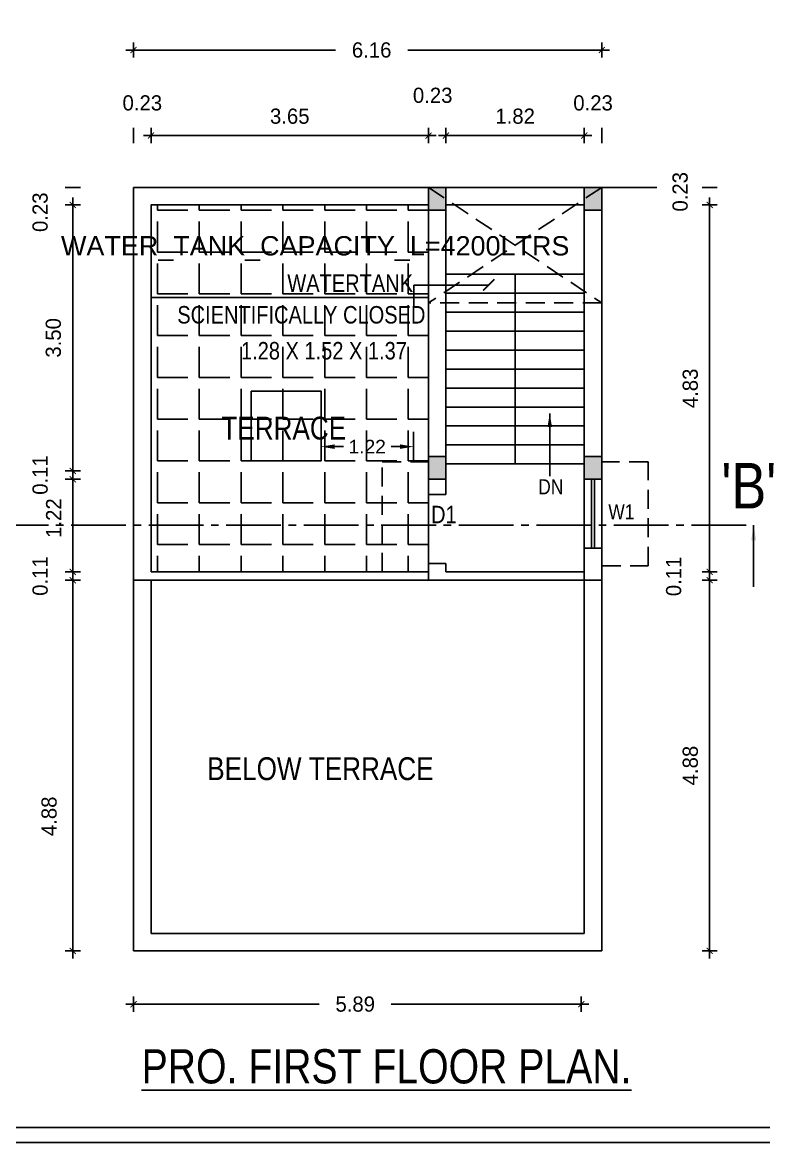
# Model space of a CAD drawing. Header units: metres. Extents: x 165 to 271, y 67 to 122.
# Drawn here: x 191.82 to 201.57, y 81.48 to 96.23 of the extents above; entities that cross this region are included whole.
import ezdxf

# ---------------------------------------------------------------- set-up
doc = ezdxf.new("R2010")
doc.units = ezdxf.units.M
doc.header["$MEASUREMENT"] = 0
doc.linetypes.add('ACAD_ISO04W100', pattern=[30, 24, -3, 0, -3])
doc.linetypes.add('DASHED2', pattern=[0.375, 0.25, -0.125])
for name, color, linetype in [('BLK_1_FLR_2_ROOF_AREA', 54, 'Continuous'), ('BLK_1_STAIR_HEADROOM', 1, 'Continuous'), ('SHEET_1', 6, 'Continuous'), ('SOLAR_PANEL', 3, 'Continuous'), ('SOLAR_WATER_HEATER', 1, 'Continuous'), ('WATER_TANK_CALCULATION', 150, 'Continuous')]:
    doc.layers.add(name, color=color, linetype=linetype)
doc.styles.add('AN', font='ARIALN.TTF')
doc.styles.add('bala', font='stylu.ttf')
doc.styles.add('PLOT$0$300', font='ARIALN.TTF')
doc.styles.add('PRIYA', font='swissc.ttf', dxfattribs={"height": 0.23})
doc.styles.get("Standard").update_dxf_attribs({"font": 'arial.ttf'})
doc.dimstyles.new('bala', dxfattribs={"dimtxt": 0.2, "dimasz": 0.08, "dimexe": 0.1, "dimexo": 0.3, "dimgap": 0.15, "dimtad": 1, "dimzin": 3, "dimdsep": 46, "dimtxsty": 'bala', "dimblk": 'ARCHTICK', "dimcen": 0.09, "dimdle": 0.1, "dimclrd": 256, "dimclre": 256, "dimclrt": 7, "dimadec": 0, "dimazin": 0, "dimtfac": 1, "dimtofl": 0, "dimtmove": 2, "dimatfit": 3, "dimldrblk": 'ARCHTICK', "dimfxl": 1, "dimtolj": 1, "dimtzin": 0, "dimarcsym": 0})
doc.dimstyles.get("Standard").update_dxf_attribs({"dimtxt": 0.18, "dimasz": 0.18, "dimexe": 0.18, "dimexo": 0.0625, "dimgap": 0.09, "dimtad": 0, "dimtih": 1, "dimtoh": 1, "dimzin": 0, "dimdsep": 46, "dimtxsty": 'Standard', "dimcen": 0.09, "dimadec": 0, "dimazin": 0, "dimtfac": 1, "dimtofl": 0, "dimtmove": 0, "dimatfit": 3, "dimfxl": 1, "dimtolj": 1, "dimtzin": 0, "dimarcsym": 0})

# ---------------------------------------------------------------- blocks, each defined once
blk = doc.blocks.new('_ArchTick')
at = {"color": 0, "linetype": 'ByBlock', "const_width": 0.15}
blk.add_lwpolyline([(-0.5, -0.5), (0.5, 0.5)], dxfattribs=at)
blk = doc.blocks.new('*D54')
at = {"linetype": 'Continuous', "lineweight": -2, "ltscale": 0.05}
for p, q in [((192.486, 83.903), (192.486, 88.983)), ((192.586, 84.003), (192.386, 84.003))]:
    blk.add_line(p, q, dxfattribs=at)
at = {"lineweight": -2, "ltscale": 0.05}
blk.add_line((192.586, 88.883), (192.386, 88.883), dxfattribs=at)
at = {"layer": 'Defpoints', "color": 0, "ltscale": 0.05}
for p in [(192.486, 88.883), (193.286, 88.883), (193.286, 84.003)]:
    blk.add_point(p, dxfattribs=at)
at = {"lineweight": -2, "ltscale": 0.05, "xscale": 0.08, "yscale": 0.08, "zscale": 0.08}
for p, rotation in [((192.486, 88.883), 90), ((192.486, 84.003), 270)]:
    blk.add_blockref('_ArchTick', p, dxfattribs=dict(at, rotation=rotation))
at = {"color": 7, "ltscale": 0.05, "insert": (192.175, 85.775), "char_height": 0.2, "attachment_point": 5, "rotation": 90, "style": 'bala'}
blk.add_mtext('\\A1;4.88', dxfattribs=at)
blk = doc.blocks.new('*D55')
at = {"linetype": 'Continuous', "lineweight": -2, "ltscale": 0.05}
for p, q in [((192.486, 88.893), (192.486, 90.313)), ((192.586, 88.993), (192.386, 88.993))]:
    blk.add_line(p, q, dxfattribs=at)
at = {"lineweight": -2, "ltscale": 0.05}
blk.add_line((192.586, 90.213), (192.386, 90.213), dxfattribs=at)
at = {"layer": 'Defpoints', "color": 0, "ltscale": 0.05}
for p in [(192.486, 90.213), (193.286, 90.213), (193.286, 88.993)]:
    blk.add_point(p, dxfattribs=at)
at = {"lineweight": -2, "ltscale": 0.05, "xscale": 0.08, "yscale": 0.08, "zscale": 0.08}
for p, rotation in [((192.486, 90.213), 90), ((192.486, 88.993), 270)]:
    blk.add_blockref('_ArchTick', p, dxfattribs=dict(at, rotation=rotation))
at = {"color": 7, "ltscale": 0.05, "insert": (192.234, 89.701), "char_height": 0.2, "attachment_point": 5, "rotation": 90, "style": 'bala'}
blk.add_mtext('\\A1;1.22', dxfattribs=at)
blk = doc.blocks.new('*D56')
at = {"lineweight": -2, "ltscale": 0.05}
blk.add_line((192.586, 90.323), (192.386, 90.323), dxfattribs=at)
at = {"linetype": 'Continuous', "lineweight": -2, "ltscale": 0.05}
blk.add_line((192.586, 90.213), (192.386, 90.213), dxfattribs=at)
at = {"layer": 'Defpoints', "color": 0, "ltscale": 0.05}
for p in [(192.486, 90.323), (193.286, 90.323), (193.286, 90.213)]:
    blk.add_point(p, dxfattribs=at)
at = {"color": 7, "ltscale": 0.05, "insert": (192.057, 90.268), "char_height": 0.2, "attachment_point": 5, "rotation": 90, "style": 'bala'}
blk.add_mtext('\\A1;0.11', dxfattribs=at)
blk = doc.blocks.new('*D57')
at = {"lineweight": -2, "ltscale": 0.05}
blk.add_line((192.586, 93.823), (192.386, 93.823), dxfattribs=at)
at = {"linetype": 'Continuous', "lineweight": -2, "ltscale": 0.05}
for p, q in [((192.486, 90.223), (192.486, 93.923)), ((192.586, 90.323), (192.386, 90.323))]:
    blk.add_line(p, q, dxfattribs=at)
at = {"layer": 'Defpoints', "color": 0, "ltscale": 0.05}
for p in [(192.486, 93.823), (193.286, 93.823), (193.286, 90.323)]:
    blk.add_point(p, dxfattribs=at)
at = {"lineweight": -2, "ltscale": 0.05, "xscale": 0.08, "yscale": 0.08, "zscale": 0.08}
for p, rotation in [((192.486, 93.823), 90), ((192.486, 90.323), 270)]:
    blk.add_blockref('_ArchTick', p, dxfattribs=dict(at, rotation=rotation))
at = {"color": 7, "ltscale": 0.05, "insert": (192.231, 92.073), "char_height": 0.2, "attachment_point": 5, "rotation": 90, "style": 'bala'}
blk.add_mtext('\\A1;3.50', dxfattribs=at)
blk = doc.blocks.new('*D58')
at = {"lineweight": -2, "ltscale": 0.05}
blk.add_line((192.586, 94.053), (192.386, 94.053), dxfattribs=at)
at = {"linetype": 'Continuous', "lineweight": -2, "ltscale": 0.05}
blk.add_line((192.586, 93.823), (192.386, 93.823), dxfattribs=at)
at = {"layer": 'Defpoints', "color": 0, "ltscale": 0.05}
for p in [(192.486, 94.053), (193.286, 94.053), (193.286, 93.823)]:
    blk.add_point(p, dxfattribs=at)
at = {"color": 7, "ltscale": 0.05, "insert": (192.057, 93.727), "char_height": 0.2, "attachment_point": 5, "rotation": 90, "style": 'bala'}
blk.add_mtext('\\A1;0.23', dxfattribs=at)
blk = doc.blocks.new('*D59')
at = {"lineweight": -2, "ltscale": 0.05}
blk.add_line((192.586, 88.993), (192.386, 88.993), dxfattribs=at)
at = {"linetype": 'Continuous', "lineweight": -2, "ltscale": 0.05}
blk.add_line((192.586, 88.883), (192.386, 88.883), dxfattribs=at)
at = {"layer": 'Defpoints', "color": 0, "ltscale": 0.05}
for p in [(192.486, 88.993), (193.286, 88.993), (193.286, 88.883)]:
    blk.add_point(p, dxfattribs=at)
at = {"color": 7, "ltscale": 0.05, "insert": (192.057, 88.938), "char_height": 0.2, "attachment_point": 5, "rotation": 90, "style": 'bala'}
blk.add_mtext('\\A1;0.11', dxfattribs=at)
blk = doc.blocks.new('*D60')
at = {"linetype": 'Continuous', "lineweight": -2, "ltscale": 0.05}
for p, q in [((200.865, 83.903), (200.865, 88.983)), ((200.765, 84.003), (200.965, 84.003))]:
    blk.add_line(p, q, dxfattribs=at)
at = {"lineweight": -2, "ltscale": 0.05}
blk.add_line((200.765, 88.883), (200.965, 88.883), dxfattribs=at)
at = {"layer": 'Defpoints', "color": 0, "ltscale": 0.05}
for p in [(199.446, 88.883), (200.865, 88.883), (199.446, 84.003)]:
    blk.add_point(p, dxfattribs=at)
at = {"lineweight": -2, "ltscale": 0.05, "xscale": 0.08, "yscale": 0.08, "zscale": 0.08}
for p, rotation in [((200.865, 88.883), 90), ((200.865, 84.003), 270)]:
    blk.add_blockref('_ArchTick', p, dxfattribs=dict(at, rotation=rotation))
at = {"color": 7, "ltscale": 0.05, "insert": (200.611, 86.443), "char_height": 0.2, "attachment_point": 5, "rotation": 90, "style": 'bala'}
blk.add_mtext('\\A1;4.88', dxfattribs=at)
blk = doc.blocks.new('*D61')
at = {"lineweight": -2, "ltscale": 0.05}
blk.add_line((200.765, 88.993), (200.965, 88.993), dxfattribs=at)
at = {"linetype": 'Continuous', "lineweight": -2, "ltscale": 0.05}
blk.add_line((200.765, 88.883), (200.965, 88.883), dxfattribs=at)
at = {"layer": 'Defpoints', "color": 0, "ltscale": 0.05}
for p in [(199.446, 88.993), (200.865, 88.993), (199.446, 88.883)]:
    blk.add_point(p, dxfattribs=at)
at = {"color": 7, "ltscale": 0.05, "insert": (200.392, 88.933), "char_height": 0.2, "attachment_point": 5, "rotation": 90, "style": 'bala'}
blk.add_mtext('\\A1;0.11', dxfattribs=at)
blk = doc.blocks.new('*D62')
at = {"lineweight": -2, "ltscale": 0.05}
blk.add_line((200.765, 93.823), (200.965, 93.823), dxfattribs=at)
at = {"linetype": 'Continuous', "lineweight": -2, "ltscale": 0.05}
for p, q in [((200.865, 88.893), (200.865, 93.923)), ((200.765, 88.993), (200.965, 88.993))]:
    blk.add_line(p, q, dxfattribs=at)
at = {"layer": 'Defpoints', "color": 0, "ltscale": 0.05}
for p in [(199.446, 93.823), (200.865, 93.823), (199.446, 88.993)]:
    blk.add_point(p, dxfattribs=at)
at = {"lineweight": -2, "ltscale": 0.05, "xscale": 0.08, "yscale": 0.08, "zscale": 0.08}
for p, rotation in [((200.865, 93.823), 90), ((200.865, 88.993), 270)]:
    blk.add_blockref('_ArchTick', p, dxfattribs=dict(at, rotation=rotation))
at = {"color": 7, "ltscale": 0.05, "insert": (200.611, 91.408), "char_height": 0.2, "attachment_point": 5, "rotation": 90, "style": 'bala'}
blk.add_mtext('\\A1;4.83', dxfattribs=at)
blk = doc.blocks.new('*D63')
at = {"lineweight": -2, "ltscale": 0.05}
blk.add_line((200.765, 94.053), (200.965, 94.053), dxfattribs=at)
at = {"linetype": 'Continuous', "lineweight": -2, "ltscale": 0.05}
blk.add_line((200.765, 93.823), (200.965, 93.823), dxfattribs=at)
at = {"layer": 'Defpoints', "color": 0, "ltscale": 0.05}
for p in [(199.446, 94.053), (200.865, 94.053), (199.446, 93.823)]:
    blk.add_point(p, dxfattribs=at)
at = {"color": 7, "ltscale": 0.05, "insert": (200.477, 93.996), "char_height": 0.2, "attachment_point": 5, "rotation": 90, "style": 'bala'}
blk.add_mtext('\\A1;0.23', dxfattribs=at)
blk = doc.blocks.new('*D64')
at = {"linetype": 'Continuous', "lineweight": -2, "ltscale": 0.05}
blk.add_line((193.286, 94.636), (193.286, 94.836), dxfattribs=at)
at = {"lineweight": -2, "ltscale": 0.05}
blk.add_line((193.516, 94.636), (193.516, 94.836), dxfattribs=at)
at = {"layer": 'Defpoints', "color": 0, "ltscale": 0.05}
for p in [(193.516, 94.736), (193.286, 94.053), (193.516, 94.053)]:
    blk.add_point(p, dxfattribs=at)
at = {"color": 7, "ltscale": 0.05, "insert": (193.401, 95.165), "char_height": 0.2, "attachment_point": 5, "style": 'bala'}
blk.add_mtext('\\A1;0.23', dxfattribs=at)
blk = doc.blocks.new('*D65')
at = {"linetype": 'Continuous', "lineweight": -2, "ltscale": 0.05}
for p, q in [((193.516, 94.636), (193.516, 94.836)), ((193.416, 94.736), (197.266, 94.736))]:
    blk.add_line(p, q, dxfattribs=at)
at = {"lineweight": -2, "ltscale": 0.05}
blk.add_line((197.166, 94.636), (197.166, 94.836), dxfattribs=at)
at = {"layer": 'Defpoints', "color": 0, "ltscale": 0.05}
for p in [(197.166, 94.736), (193.516, 94.053), (197.166, 94.053)]:
    blk.add_point(p, dxfattribs=at)
at = {"lineweight": -2, "ltscale": 0.05, "xscale": 0.08, "yscale": 0.08, "zscale": 0.08, "rotation": 180}
blk.add_blockref('_ArchTick', (193.516, 94.736), dxfattribs=at)
at = {"lineweight": -2, "ltscale": 0.05, "xscale": 0.08, "yscale": 0.08, "zscale": 0.08}
blk.add_blockref('_ArchTick', (197.166, 94.736), dxfattribs=at)
at = {"color": 7, "ltscale": 0.05, "insert": (195.341, 94.99), "char_height": 0.2, "attachment_point": 5, "style": 'bala'}
blk.add_mtext('\\A1;3.65', dxfattribs=at)
blk = doc.blocks.new('*D66')
at = {"linetype": 'Continuous', "lineweight": -2, "ltscale": 0.05}
blk.add_line((197.166, 94.636), (197.166, 94.836), dxfattribs=at)
at = {"lineweight": -2, "ltscale": 0.05}
blk.add_line((197.396, 94.636), (197.396, 94.836), dxfattribs=at)
at = {"layer": 'Defpoints', "color": 0, "ltscale": 0.05}
for p in [(197.396, 94.736), (197.166, 94.053), (197.396, 94.053)]:
    blk.add_point(p, dxfattribs=at)
at = {"color": 7, "ltscale": 0.05, "insert": (197.221, 95.265), "char_height": 0.2, "attachment_point": 5, "style": 'bala'}
blk.add_mtext('\\A1;0.23', dxfattribs=at)
blk = doc.blocks.new('*D67')
at = {"linetype": 'Continuous', "lineweight": -2, "ltscale": 0.05}
for p, q in [((197.396, 94.636), (197.396, 94.836)), ((197.296, 94.736), (199.316, 94.736))]:
    blk.add_line(p, q, dxfattribs=at)
at = {"lineweight": -2, "ltscale": 0.05}
blk.add_line((199.216, 94.636), (199.216, 94.836), dxfattribs=at)
at = {"layer": 'Defpoints', "color": 0, "ltscale": 0.05}
for p in [(199.216, 94.736), (197.396, 94.053), (199.216, 94.053)]:
    blk.add_point(p, dxfattribs=at)
at = {"lineweight": -2, "ltscale": 0.05, "xscale": 0.08, "yscale": 0.08, "zscale": 0.08, "rotation": 180}
blk.add_blockref('_ArchTick', (197.396, 94.736), dxfattribs=at)
at = {"lineweight": -2, "ltscale": 0.05, "xscale": 0.08, "yscale": 0.08, "zscale": 0.08}
blk.add_blockref('_ArchTick', (199.216, 94.736), dxfattribs=at)
at = {"color": 7, "ltscale": 0.05, "insert": (198.306, 94.99), "char_height": 0.2, "attachment_point": 5, "style": 'bala'}
blk.add_mtext('\\A1;1.82', dxfattribs=at)
blk = doc.blocks.new('*D68')
at = {"linetype": 'Continuous', "lineweight": -2, "ltscale": 0.05}
blk.add_line((199.216, 94.636), (199.216, 94.836), dxfattribs=at)
at = {"lineweight": -2, "ltscale": 0.05}
blk.add_line((199.446, 94.636), (199.446, 94.836), dxfattribs=at)
at = {"layer": 'Defpoints', "color": 0, "ltscale": 0.05}
for p in [(199.446, 94.736), (199.216, 94.053), (199.446, 94.053)]:
    blk.add_point(p, dxfattribs=at)
at = {"color": 7, "ltscale": 0.05, "insert": (199.331, 95.165), "char_height": 0.2, "attachment_point": 5, "style": 'bala'}
blk.add_mtext('\\A1;0.23', dxfattribs=at)
blk = doc.blocks.new('*D69')
at = {"lineweight": -2}
for p, q in [((193.186, 95.862), (195.941, 95.862)), ((193.286, 95.762), (193.286, 95.962)), ((199.546, 95.862), (196.895, 95.862)), ((199.446, 95.762), (199.446, 95.962))]:
    blk.add_line(p, q, dxfattribs=at)
at = {"layer": 'Defpoints', "color": 0}
for p in [(199.446, 95.862), (193.286, 94.053), (199.446, 94.053)]:
    blk.add_point(p, dxfattribs=at)
at = {"lineweight": -2, "xscale": 0.08, "yscale": 0.08, "zscale": 0.08, "rotation": 180}
blk.add_blockref('_ArchTick', (193.286, 95.862), dxfattribs=at)
at = {"lineweight": -2, "xscale": 0.08, "yscale": 0.08, "zscale": 0.08}
blk.add_blockref('_ArchTick', (199.446, 95.862), dxfattribs=at)
at = {"color": 7, "insert": (196.418, 95.862), "char_height": 0.2, "attachment_point": 5, "style": 'bala'}
blk.add_mtext('\\A1;6.16', dxfattribs=at)
blk = doc.blocks.new('*D70')
at = {"lineweight": -2, "ltscale": 0.05}
for p, q in [((193.286, 83.402), (193.286, 83.202)), ((199.176, 83.402), (199.176, 83.202)), ((193.186, 83.302), (195.727, 83.302)), ((199.276, 83.302), (196.677, 83.302))]:
    blk.add_line(p, q, dxfattribs=at)
at = {"layer": 'Defpoints', "color": 0, "ltscale": 0.05}
for p in [(193.286, 84.003), (199.176, 84.003), (193.286, 83.302)]:
    blk.add_point(p, dxfattribs=at)
at = {"lineweight": -2, "ltscale": 0.05, "xscale": 0.08, "yscale": 0.08, "zscale": 0.08, "rotation": 180}
blk.add_blockref('_ArchTick', (193.286, 83.302), dxfattribs=at)
at = {"lineweight": -2, "ltscale": 0.05, "xscale": 0.08, "yscale": 0.08, "zscale": 0.08}
blk.add_blockref('_ArchTick', (199.176, 83.302), dxfattribs=at)
at = {"color": 7, "ltscale": 0.05, "insert": (196.202, 83.302), "char_height": 0.2, "attachment_point": 5, "style": 'bala'}
blk.add_mtext('\\A1;5.89', dxfattribs=at)
blk = doc.blocks.new('3w.23')
for p, q in [((0.23, 0.455), (0, 0.455)), ((0, 0.455), (0, -0.455)), ((0.095, 0.455), (0.095, -0.455)), ((0.135, 0.455), (0.135, -0.455)), ((0.23, 0.455), (0.23, -0.455)), ((0.23, -0.455), (0, -0.455))]:
    blk.add_line(p, q)
blk = doc.blocks.new('*D154')
at = {"layer": 'Defpoints', "color": 0}
for p in [(195.752, 90.897), (196.969, 90.897), (196.969, 90.641)]:
    blk.add_point(p, dxfattribs=at)
at = {"layer": 'SOLAR_WATER_HEATER', "color": 1, "lineweight": -2}
for p, q in [((195.752, 90.835), (195.752, 90.461)), ((196.969, 90.835), (196.969, 90.461)), ((195.932, 90.641), (196.046, 90.641)), ((196.789, 90.641), (196.675, 90.641))]:
    blk.add_line(p, q, dxfattribs=at)
at = {"layer": 'SOLAR_WATER_HEATER', "color": 1}
for points in [[(195.932, 90.671), (195.932, 90.611), (195.752, 90.641)], [(196.789, 90.671), (196.789, 90.611), (196.969, 90.641)]]:
    blk.add_solid(points, dxfattribs=at)
at = {"layer": 'SOLAR_WATER_HEATER', "color": 1, "insert": (196.36, 90.641), "char_height": 0.18, "attachment_point": 5}
blk.add_mtext('\\A1;1.22', dxfattribs=at)

msp = doc.modelspace()

# ---------------------------------------------------------------- hatches: boundary and pattern name
h = msp.add_hatch()
h.set_pattern_fill('DOTS', color=1, scale=0.5, style=0)
h.set_pattern_definition([(0, (0, -1.397235), (0.015625, 0.03125), [0, -0.03125])])
h.paths.add_polyline_path([(197.396, 90.513), (197.166, 90.513), (197.166, 90.213), (197.396, 90.213)])
h.paths.add_polyline_path([(199.446, 90.513), (199.216, 90.513), (199.216, 90.213), (199.446, 90.213)])
h.paths.add_polyline_path([(199.446, 94.053), (199.216, 94.053), (199.216, 93.753), (199.446, 93.753)])
h.paths.add_polyline_path([(197.396, 94.053), (197.166, 94.053), (197.166, 93.753), (197.396, 93.753)])
h = msp.add_hatch()
h.set_pattern_fill('ANGLE', color=252, scale=2, style=0)
h.set_pattern_definition([(0, (0, -1.39724), (0, 0.55), [0.4, -0.15]), (90, (0, -1.39724), (-0.55, 0), [0.4, -0.15])])
h.paths.add_polyline_path([(197.166, 93.823), (193.516, 93.823), (193.516, 88.993), (197.166, 88.993)])

# ---------------------------------------------------------------- linework, layer by layer
for p, q in [((199.446, 94.053), (193.286, 94.053)), ((193.286, 94.053), (193.286, 84.003)), ((199.446, 84.003), (199.446, 94.053)), ((197.166, 93.823), (193.516, 93.823)), ((193.516, 93.823), (193.516, 88.993)), ((197.166, 93.823), (197.166, 90.213)), ((199.216, 93.823), (197.396, 93.823)), ((197.396, 93.823), (197.396, 90.013)), ((199.216, 84.233), (199.216, 93.823)), ((198.306, 92.913), (197.396, 92.913)), ((198.306, 92.913), (198.306, 90.413)), ((198.306, 92.913), (199.216, 92.913)), ((198.306, 92.663), (197.396, 92.663)), ((198.306, 92.663), (199.216, 92.663)), ((198.306, 92.413), (197.396, 92.413)), ((198.306, 92.413), (199.216, 92.413)), ((198.306, 92.163), (197.396, 92.163)), ((198.306, 92.163), (199.216, 92.163)), ((198.306, 91.913), (197.396, 91.913)), ((198.306, 91.913), (199.216, 91.913)), ((198.306, 91.663), (197.396, 91.663)), ((198.306, 91.663), (199.216, 91.663)), ((198.306, 91.413), (197.396, 91.413)), ((198.306, 91.413), (199.216, 91.413)), ((198.306, 91.163), (197.396, 91.163)), ((198.306, 91.163), (199.216, 91.163)), ((198.306, 90.913), (197.396, 90.913)), ((198.306, 90.913), (199.216, 90.913)), ((198.306, 90.663), (197.396, 90.663)), ((198.306, 90.663), (199.216, 90.663)), ((198.306, 90.413), (197.396, 90.413)), ((198.306, 90.413), (199.216, 90.413)), ((197.396, 90.213), (197.166, 90.213)), ((197.166, 89.103), (197.166, 90.213)), ((197.396, 90.013), (197.166, 90.013)), ((197.166, 89.103), (197.166, 88.883)), ((197.396, 89.103), (197.166, 89.103)), ((197.396, 89.103), (197.396, 88.993)), ((197.166, 88.993), (193.516, 88.993)), ((199.216, 88.993), (197.396, 88.993)), ((199.216, 88.883), (193.516, 88.883)), ((193.516, 88.883), (193.516, 84.233)), ((199.216, 84.233), (193.516, 84.233)), ((193.286, 84.003), (196.406, 84.003)), ((196.406, 84.003), (199.446, 84.003))]:
    msp.add_line(p, q)
at = {"color": 1}
msp.add_line((199.446, 94.053), (200.172, 94.053), dxfattribs=at)
at = {"linetype": 'ACAD_ISO04W100', "ltscale": 0.03}
msp.add_line((182.265, 89.608), (201.444, 89.608), dxfattribs=at)
msp.add_lwpolyline([(166.917, 81.48), (223.866, 81.48), (223.866, 121.703), (166.917, 121.703)], close=True)
msp.add_lwpolyline([(213.096, 121.503), (167.117, 121.503), (167.117, 81.68), (213.096, 81.68)])
at = {"color": 1}
for points in [[(197.396, 94.053), (197.166, 94.053), (197.166, 93.753), (197.396, 93.753)], [(199.446, 94.053), (199.216, 94.053), (199.216, 93.753), (199.446, 93.753)], [(197.396, 90.513), (197.166, 90.513), (197.166, 90.213), (197.396, 90.213)], [(199.446, 90.513), (199.216, 90.513), (199.216, 90.213), (199.446, 90.213)]]:
    msp.add_lwpolyline(points, close=True, dxfattribs=at)
at = {"linetype": 'DASHED2'}
for points in [[(197.166, 88.993), (196.556, 88.993), (196.556, 90.443), (197.166, 90.443)], [(199.446, 89.073), (200.056, 89.073), (200.056, 90.443), (199.446, 90.443)]]:
    msp.add_lwpolyline(points, dxfattribs=at)
at = {"layer": 'BLK_1_FLR_2_ROOF_AREA', "color": 54}
msp.add_lwpolyline([(193.286, 94.053), (197.166, 94.053), (197.166, 88.883), (193.286, 88.883)], close=True, dxfattribs=at)
at = {"layer": 'BLK_1_STAIR_HEADROOM', "color": 1}
msp.add_lwpolyline([(199.446, 94.053), (197.166, 94.053), (197.166, 88.883), (199.446, 88.883)], close=True, dxfattribs=at)
at = {"layer": 'SHEET_1', "color": 6}
msp.add_lwpolyline([(166.917, 81.48), (223.866, 81.48), (223.866, 121.703), (166.917, 121.703)], close=True, dxfattribs=at)
at = {"layer": 'SOLAR_PANEL', "color": 3}
msp.add_lwpolyline([(197.166, 92.603), (197.166, 93.823), (193.516, 93.823), (193.516, 92.603)], close=True, dxfattribs=at)
at = {"layer": 'SOLAR_WATER_HEATER', "color": 1}
msp.add_lwpolyline([(194.832, 91.373), (195.752, 91.373), (195.752, 90.453), (194.832, 90.453)], close=True, dxfattribs=at)
at = {"layer": 'WATER_TANK_CALCULATION', "linetype": 'DASHED2'}
for p, q in [((197.166, 94.053), (199.446, 92.533)), ((199.446, 94.053), (197.166, 92.533))]:
    msp.add_line(p, q, dxfattribs=at)
msp.add_lwpolyline([(197.166, 94.053), (199.446, 94.053), (199.446, 92.533), (197.166, 92.533)], close=True, dxfattribs=at)

# ---------------------------------------------------------------- block references
msp.add_blockref('3w.23', (199.216, 89.758))

# ---------------------------------------------------------------- texts
at = {"ltscale": 3, "style": 'PRIYA'}
for s, p in [('WATERTANK ', (195.309, 92.678)), ('SCIENTIFICALLY CLOSED', (193.861, 92.262)), ('1.28 X 1.52 X 1.37', (194.699, 91.789))]:
    msp.add_text(s, height=0.23, dxfattribs=at).set_placement(p)
for s, height, style, p in [('TERRACE', 0.3, 'AN', (194.441, 90.735)), ("'B'", 0.6, 'PLOT$0$300', (201.019, 89.827)), ('DN', 0.2, 'PLOT$0$300', (198.609, 90.013)), ('D1', 0.23, 'PLOT$0$300', (197.2, 89.633)), ('W1', 0.2, 'PLOT$0$300', (199.532, 89.684)), ('BELOW TERRACE', 0.3, 'AN', (194.255, 86.252)), ('%%UPRO. FIRST FLOOR PLAN.', 0.45, 'AN', (193.392, 82.259))]:
    msp.add_text(s, height=height, dxfattribs=dict(style=style)).set_placement(p)
at = {"layer": 'WATER_TANK_CALCULATION', "color": 150, "linetype": 'ByBlock', "insert": (192.331, 93.412), "char_height": 0.25379, "width": 7.56208, "attachment_point": 1}
msp.add_mtext('WATER_TANK_CAPACITY_L=4200LTRS', dxfattribs=at)

# ---------------------------------------------------------------- dimensions: what is measured, and where the dimension line sits
dim = msp.add_linear_dim(base=(199.446, 95.862), p1=(193.286, 94.053), p2=(199.446, 94.053), dimstyle='bala')
dim.commit()
dim.dimension.update_dxf_attribs({"geometry": '*D69', "text_midpoint": (196.418, 95.862), "dimtype": 160})
at = {"ltscale": 0.05}
for base, p1, p2, picture, middle in [((193.516, 94.736), (193.286, 94.053), (193.516, 94.053), '*D64', (193.401, 95.165)), ((199.446, 94.736), (199.216, 94.053), (199.446, 94.053), '*D68', (199.331, 95.165)), ((197.166, 94.736), (193.516, 94.053), (197.166, 94.053), '*D65', (195.341, 94.99)), ((199.216, 94.736), (197.396, 94.053), (199.216, 94.053), '*D67', (198.306, 94.99))]:
    dim = msp.add_linear_dim(base=base, p1=p1, p2=p2, dimstyle='bala', override={"dimarcsym": 1}, dxfattribs=at)
    dim.commit()
    dim.dimension.update_dxf_attribs({"geometry": picture, "text_midpoint": middle})
dim = msp.add_linear_dim(base=(197.396, 94.736), p1=(197.166, 94.053), p2=(197.396, 94.053), dimstyle='bala', override={"dimarcsym": 1}, dxfattribs=at)
dim.commit()
dim.dimension.update_dxf_attribs({"geometry": '*D66', "text_midpoint": (197.221, 95.265), "dimtype": 160})
for base, p1, p2, picture, middle in [((200.865, 94.053), (199.446, 93.823), (199.446, 94.053), '*D63', (200.477, 93.996)), ((192.486, 94.053), (193.286, 93.823), (193.286, 94.053), '*D58', (192.057, 93.727)), ((192.486, 90.213), (193.286, 88.993), (193.286, 90.213), '*D55', (192.234, 89.701)), ((200.865, 88.993), (199.446, 88.883), (199.446, 88.993), '*D61', (200.392, 88.933)), ((192.486, 88.883), (193.286, 84.003), (193.286, 88.883), '*D54', (192.175, 85.775))]:
    dim = msp.add_linear_dim(base=base, p1=p1, p2=p2, angle=90, dimstyle='bala', override={"dimarcsym": 1}, dxfattribs=at)
    dim.commit()
    dim.dimension.update_dxf_attribs({"geometry": picture, "text_midpoint": middle, "dimtype": 160})
for base, p1, p2, picture, middle in [((192.486, 93.823), (193.286, 90.323), (193.286, 93.823), '*D57', (192.231, 92.073)), ((200.865, 93.823), (199.446, 88.993), (199.446, 93.823), '*D62', (200.611, 91.408)), ((192.486, 90.323), (193.286, 90.213), (193.286, 90.323), '*D56', (192.057, 90.268)), ((192.486, 88.993), (193.286, 88.883), (193.286, 88.993), '*D59', (192.057, 88.938)), ((200.865, 88.883), (199.446, 84.003), (199.446, 88.883), '*D60', (200.611, 86.443))]:
    dim = msp.add_linear_dim(base=base, p1=p1, p2=p2, angle=90, dimstyle='bala', override={"dimarcsym": 1}, dxfattribs=at)
    dim.commit()
    dim.dimension.update_dxf_attribs({"geometry": picture, "text_midpoint": middle})
dim = msp.add_linear_dim(base=(193.286, 83.302), p1=(199.176, 84.003), p2=(193.286, 84.003), dimstyle='bala', dxfattribs=at)
dim.commit()
dim.dimension.update_dxf_attribs({"geometry": '*D70', "text_midpoint": (196.202, 83.302), "dimtype": 160})
at = {"layer": 'SOLAR_WATER_HEATER', "color": 1}
dim = msp.add_linear_dim(base=(196.969, 90.641), p1=(195.752, 90.897), p2=(196.969, 90.897), angle=180, dimstyle='Standard', override={"dimclrd": 1, "dimclre": 1, "dimclrt": 1}, dxfattribs=at)
dim.commit()
dim.dimension.update_dxf_attribs({"geometry": '*D154', "text_midpoint": (196.36, 90.641), "dimtype": 160})

# ---------------------------------------------------------------- leaders
for points, dimstyle, override in [([(197.959, 92.769), (196.973, 92.769), (196.973, 92.49)], 'bala', {"dimasz": 0.15, "dimtad": 0, "dimarcsym": 2}), ([(201.444, 89.608), (201.444, 88.798)], 'Standard', {"dimasz": 0.2})]:
    msp.add_leader(points, dimstyle=dimstyle, override=override)
msp.add_leader([(198.761, 91.079), (198.761, 90.254)], dimstyle='Standard')

doc.saveas('drawing.dxf')
